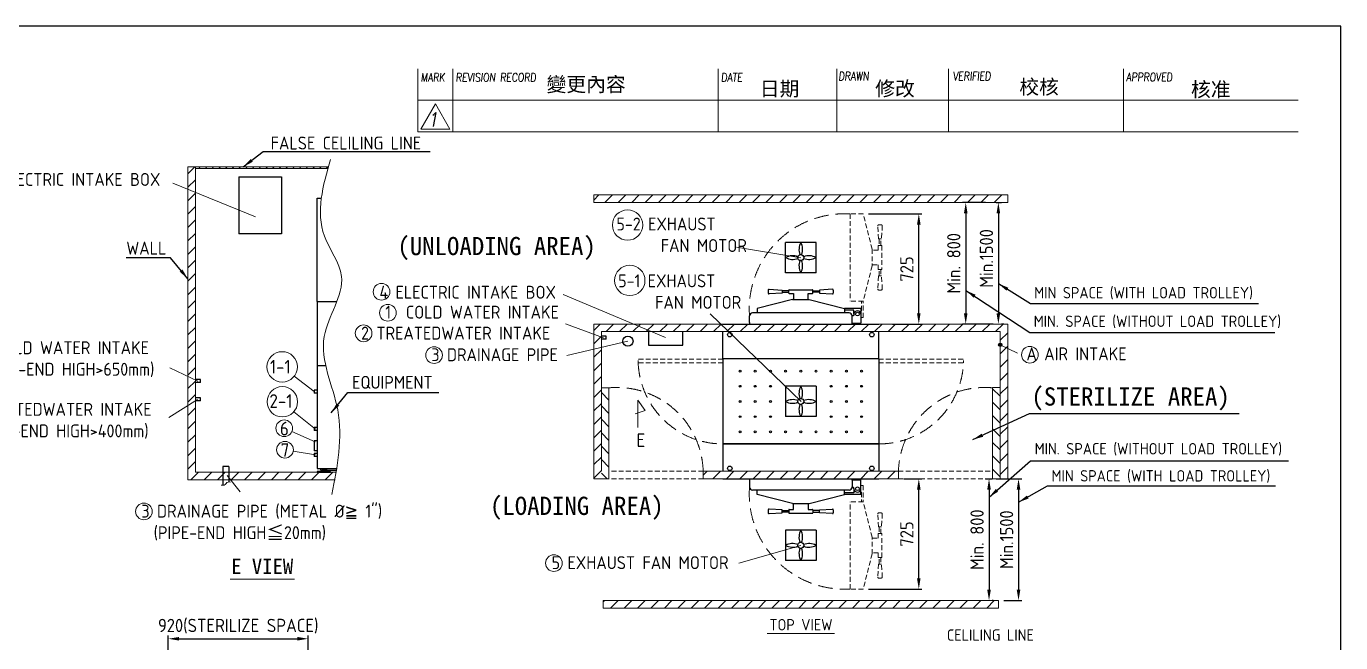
# Model space of a CAD drawing. Header units: millimetres. Extents: x -215875 to 13478, y -2277 to 9476.
# Drawn here: x 4828 to 13478, y 5417 to 9476 of the extents above; entities that cross this region are included whole.
import ezdxf

# ---------------------------------------------------------------- set-up
doc = ezdxf.new("R2010")
doc.units = ezdxf.units.MM
doc.header["$MEASUREMENT"] = 0
for name, pattern in [('CENTER2', [28.575, 19.05, -3.175, 3.175, -3.175]), ('HIDDEN', [9.525, 6.35, -3.175]), ('HIDDEN2', [4.7625, 3.175, -1.5875])]:
    doc.linetypes.add(name, pattern=pattern)
doc.layers.get('0').update_dxf_attribs({"lineweight": 25})
for name, color, linetype, lineweight in [('D', 3, 'Continuous', 13), ('F', 7, 'Continuous', 15), ('H', 2, 'HIDDEN', 15), ('HIDDEN', 2, 'HIDDEN2', 9), ('S', 4, 'Continuous', 15), ('T', 4, 'Continuous', 15)]:
    doc.layers.add(name, color=color, linetype=linetype, lineweight=lineweight)
doc.styles.get("Standard").update_dxf_attribs({"font": 'KAIU.TTF'})
doc.styles.add('STU25', font='isocp2.shx')
doc.styles.add('Text', font='romans.shx', dxfattribs={"width": 0.8, "oblique": 10})
doc.dimstyles.new('STU25', dxfattribs={"dimscale": 35, "dimtxt": 2.5, "dimasz": 2, "dimexe": 0.6, "dimexo": 1, "dimgap": 1, "dimtad": 1, "dimdsep": 46, "dimtxsty": 'STU25', "dimcen": 2, "dimazin": 2, "dimtfac": 1, "dimtmove": 0, "dimatfit": 3, "dimfxl": 0, "dimtolj": 1, "dimtzin": 0, "dimarcsym": 0})
doc.dimstyles.new('STU25$7', dxfattribs={"dimscale": 35, "dimtxt": 2.5, "dimasz": 2, "dimexe": 1.25, "dimexo": 0.625, "dimgap": 1, "dimtad": 0, "dimdec": 4, "dimdsep": 46, "dimtxsty": 'STU25', "dimcen": 2.5, "dimazin": 2, "dimtfac": 1, "dimtdec": 4, "dimtmove": 0, "dimatfit": 3, "dimfxl": 0, "dimtolj": 1, "dimtzin": 0, "dimarcsym": 0})

# ---------------------------------------------------------------- blocks, each defined once
blk = doc.blocks.new('*D11')
at = {"layer": 'D', "color": 0, "lineweight": -2}
for p, q in [((11209.9, 6495.3), (11378.7, 6495.3)), ((11357.7, 6425.3), (11357.7, 5765.3)), ((11259.9, 5695.3), (11378.7, 5695.3))]:
    blk.add_line(p, q, dxfattribs=at)
at = {"layer": 'D', "color": 0}
for points in [[(11369.4, 6425.3), (11346, 6425.3), (11357.7, 6495.3)], [(11346, 5765.3), (11369.4, 5765.3), (11357.7, 5695.3)]]:
    blk.add_solid(points, dxfattribs=at)
at = {"layer": 'Defpoints', "color": 0}
for p in [(11174.9, 6495.3), (11224.9, 5695.3), (11357.7, 5695.3)]:
    blk.add_point(p, dxfattribs=at)
at = {"layer": 'D', "color": 0, "insert": (11279, 6095.3), "char_height": 87.5, "attachment_point": 5, "rotation": 90, "style": 'STU25'}
blk.add_mtext('\\A1;{\\Fisocp2.shx;Min.1500}', dxfattribs=at)
blk = doc.blocks.new('*D12')
at = {"layer": 'D', "color": 0, "lineweight": -2}
for p, q in [((11140, 6495.3), (11184.5, 6495.3)), ((11163.5, 6425.3), (11163.5, 5765.3)), ((11190, 5695.3), (11184.5, 5695.3))]:
    blk.add_line(p, q, dxfattribs=at)
at = {"layer": 'D', "color": 0}
for points in [[(11175.2, 6425.3), (11151.8, 6425.3), (11163.5, 6495.3)], [(11151.8, 5765.3), (11175.2, 5765.3), (11163.5, 5695.3)]]:
    blk.add_solid(points, dxfattribs=at)
at = {"layer": 'Defpoints', "color": 0}
for p in [(11105, 6495.3), (11155, 5695.3), (11163.5, 5695.3)]:
    blk.add_point(p, dxfattribs=at)
at = {"layer": 'D', "color": 0, "insert": (11084.8, 6095.3), "char_height": 87.5, "attachment_point": 5, "rotation": 90, "style": 'STU25'}
blk.add_mtext('\\A1;{\\Fisocp2.shx;Min. 800}', dxfattribs=at)
blk = doc.blocks.new('*D13')
at = {"layer": 'D', "color": 0, "lineweight": -2}
for p, q in [((11209.9, 8315.3), (11246, 8315.3)), ((11225, 8245.3), (11225, 7585.3)), ((11259.9, 7515.3), (11246, 7515.3))]:
    blk.add_line(p, q, dxfattribs=at)
at = {"layer": 'D', "color": 0}
for points in [[(11236.6, 8245.3), (11213.3, 8245.3), (11225, 8315.3)], [(11213.3, 7585.3), (11236.6, 7585.3), (11225, 7515.3)]]:
    blk.add_solid(points, dxfattribs=at)
at = {"layer": 'Defpoints', "color": 0}
for p in [(11174.9, 8315.3), (11224.9, 7515.3), (11225, 7515.3)]:
    blk.add_point(p, dxfattribs=at)
at = {"layer": 'D', "color": 0, "insert": (11146.2, 7947.3), "char_height": 87.5, "attachment_point": 5, "rotation": 90, "style": 'STU25'}
blk.add_mtext('\\A1;{\\Fisocp2.shx;Min.1500}', dxfattribs=at)
blk = doc.blocks.new('*D14')
at = {"layer": 'D', "color": 0, "lineweight": -2}
for p, q in [((11139.9, 8315.3), (10989.2, 8315.3)), ((11010.2, 8245.3), (11010.2, 7585.3)), ((11189.9, 7515.3), (10989.2, 7515.3))]:
    blk.add_line(p, q, dxfattribs=at)
at = {"layer": 'D', "color": 0}
for points in [[(11021.9, 8245.3), (10998.6, 8245.3), (11010.2, 8315.3)], [(10998.6, 7585.3), (11021.9, 7585.3), (11010.2, 7515.3)]]:
    blk.add_solid(points, dxfattribs=at)
at = {"layer": 'Defpoints', "color": 0}
for p in [(11174.9, 8315.3), (11010.2, 7515.3), (11224.9, 7515.3)]:
    blk.add_point(p, dxfattribs=at)
at = {"layer": 'D', "color": 0, "insert": (10931.5, 7915.3), "char_height": 87.5, "attachment_point": 5, "rotation": 90, "style": 'STU25'}
blk.add_mtext('\\A1;{\\Fisocp2.shx;Min. 800}', dxfattribs=at)
blk = doc.blocks.new('*D19')
at = {"layer": 'D', "color": 0, "lineweight": -2}
for p, q in [((5762.4, 5159.9), (5762.4, 5463.7)), ((6682.4, 5159.9), (6682.4, 5463.7)), ((5832.4, 5442.7), (6612.4, 5442.7))]:
    blk.add_line(p, q, dxfattribs=at)
at = {"layer": 'D', "color": 0}
for points in [[(5832.4, 5454.4), (5832.4, 5431.1), (5762.4, 5442.7)], [(6612.4, 5431.1), (6612.4, 5454.4), (6682.4, 5442.7)]]:
    blk.add_solid(points, dxfattribs=at)
at = {"layer": 'Defpoints', "color": 0}
for p in [(6682.4, 5442.7), (5762.4, 5124.9), (6682.4, 5124.9)]:
    blk.add_point(p, dxfattribs=at)
at = {"layer": 'D', "color": 0, "insert": (6222.4, 5526.1), "char_height": 87.5, "attachment_point": 5, "style": 'STU25'}
blk.add_mtext('\\A1;{\\Fisocp2.shx;920(STERILIZE SPACE)}', dxfattribs=at)
blk = doc.blocks.new('*D20')
at = {"layer": 'D', "color": 0, "lineweight": -2}
for p, q in [((10602.4, 6495.3), (10722.4, 6495.3)), ((10701.4, 5840.3), (10701.4, 6425.3)), ((10370.5, 5770.3), (10722.4, 5770.3))]:
    blk.add_line(p, q, dxfattribs=at)
at = {"layer": 'D', "color": 0}
for points in [[(10713, 6425.3), (10689.7, 6425.3), (10701.4, 6495.3)], [(10689.7, 5840.3), (10713, 5840.3), (10701.4, 5770.3)]]:
    blk.add_solid(points, dxfattribs=at)
at = {"layer": 'Defpoints', "color": 0}
for p in [(10567.4, 6495.3), (10701.4, 6495.3), (10335.5, 5770.3)]:
    blk.add_point(p, dxfattribs=at)
at = {"layer": 'D', "color": 0, "insert": (10622.6, 6132.8), "char_height": 87.5, "attachment_point": 5, "rotation": 90, "style": 'STU25'}
blk.add_mtext('\\A1;725', dxfattribs=at)
blk = doc.blocks.new('*D21')
at = {"layer": 'D', "color": 0, "lineweight": -2}
for p, q in [((10370.5, 8240.3), (10722.4, 8240.3)), ((10701.4, 7585.3), (10701.4, 8170.3)), ((10529.2, 7515.3), (10722.4, 7515.3))]:
    blk.add_line(p, q, dxfattribs=at)
at = {"layer": 'D', "color": 0}
for points in [[(10713, 8170.3), (10689.7, 8170.3), (10701.4, 8240.3)], [(10689.7, 7585.3), (10713, 7585.3), (10701.4, 7515.3)]]:
    blk.add_solid(points, dxfattribs=at)
at = {"layer": 'Defpoints', "color": 0}
for p in [(10335.5, 8240.3), (10701.4, 8240.3), (10494.2, 7515.3)]:
    blk.add_point(p, dxfattribs=at)
at = {"layer": 'D', "color": 0, "insert": (10622.6, 7877.8), "char_height": 87.5, "attachment_point": 5, "rotation": 90, "style": 'STU25'}
blk.add_mtext('\\A1;725', dxfattribs=at)

msp = doc.modelspace()

# ---------------------------------------------------------------- hatches: boundary and pattern name
msp.add_hatch(color=256).paths.add_polyline_path([(11226.619, 7378.584, 1), (11248.14, 7378.584, 1)])
at = {"layer": 'H', "ltscale": 5}
h = msp.add_hatch(dxfattribs=at)
h.set_pattern_fill('ANSI31', color=256, scale=500, style=0)
h.set_pattern_definition([(45, (223948.36, 22649.314), (-44.194174, 44.194174), [])])
h.paths.add_polyline_path([(5941.215, 6540.148), (5941.215, 8540.148), (5941.215, 8550.148), (5891.215, 8550.148), (5891.215, 6490.148), (6859.492, 6490.148), (6869.444, 6540.148)])
at = {"layer": 'H'}
h = msp.add_hatch(dxfattribs=at)
h.set_pattern_fill('ANSI31', color=256, scale=250, angle=90, style=0)
h.set_pattern_definition([(135, (229203.016, 18919.614), (-22.097087, -22.097087), [])])
edge = h.paths.add_edge_path()
edge.add_spline(control_points=[(6813.606, 8540.148), (6814.116, 8543.481), (6814.629, 8546.814), (6815.145, 8550.148)], knot_values=[84.74449418, 84.74449418, 84.74449418, 84.74449418, 94.74380875, 94.74380875, 94.74380875, 94.74380875], degree=3, periodic=0)
edge.add_line((6815.145, 8550.148), (5941.215, 8550.148))
edge.add_line((5941.215, 8550.148), (5941.215, 8540.148))
edge.add_line((5941.215, 8540.148), (6813.606, 8540.148))
at = {"layer": 'H', "ltscale": 5}
h = msp.add_hatch(dxfattribs=at)
h.set_pattern_fill('ANSI31', color=256, scale=500, style=0)
h.set_pattern_definition([(45, (-118.074, -17143.116), (-44.19417, 44.19417), [])])
edge = h.paths.add_edge_path()
edge.add_line((11287.38, 8315.301), (11287.38, 8365.301))
edge.add_line((8562.38, 8365.301), (11287.38, 8365.301))
edge.add_line((8562.38, 8315.301), (8562.38, 8365.301))
edge.add_line((8562.38, 8315.301), (11287.38, 8315.301))
h = msp.add_hatch(dxfattribs=at)
h.set_pattern_fill('ANSI31', color=256, scale=500, style=0)
h.set_pattern_definition([(45, (214526.583, 33832.21), (-44.194174, 44.194174), [])])
h.paths.add_polyline_path([(11287.38, 6495.301), (11287.38, 7515.301), (10437.38, 7515.301), (9412.38, 7515.301), (8562.38, 7515.301), (8562.38, 6495.301), (8612.38, 6495.301), (8612.38, 6545.301), (8612.38, 7095.301), (8612.38, 7465.301), (11237.38, 7465.301), (11237.38, 7389.345, -0.41421356), (11248.14, 7378.584, -0.41421356), (11237.38, 7367.823), (11237.38, 6545.301), (11237.38, 6495.301)])
h = msp.add_hatch(dxfattribs=at)
h.set_pattern_fill('ANSI31', color=256, scale=500, angle=90, style=0)
h.set_pattern_definition([(135, (-180.574, -17023.116), (-44.19417, -44.19417), [])])
h.paths.add_polyline_path([(8612.38, 6545.301), (8612.38, 6495.301), (8662.38, 6495.301), (8662.38, 7095.301), (8612.38, 7095.301)])
h = msp.add_hatch(dxfattribs=at)
h.set_pattern_fill('ANSI31', color=256, scale=500, angle=90, style=0)
h.set_pattern_definition([(135, (-55.574, -17023.116), (-44.19417, -44.19417), [])])
h.paths.add_polyline_path([(11237.38, 7096.385), (11187.38, 7096.385), (11187.38, 6495.301), (11237.38, 6495.301), (11237.38, 6545.301)])
h = msp.add_hatch(dxfattribs=at)
h.set_pattern_fill('ANSI31', color=256, scale=500, style=0)
h.set_pattern_definition([(45, (-118.074, -17023.116), (-44.19417, 44.19417), [])])
edge = h.paths.add_edge_path()
edge.add_line((9282.38, 6545.301), (10567.38, 6545.301))
edge.add_line((10567.38, 6545.301), (10567.38, 6495.301))
edge.add_line((9282.38, 6495.301), (10567.38, 6495.301))
edge.add_line((9282.38, 6495.301), (9282.38, 6545.301))
h = msp.add_hatch(dxfattribs=at)
h.set_pattern_fill('ANSI31', color=256, scale=500, style=0)
h.set_pattern_definition([(45, (-118.074, -17023.116), (-44.19417, 44.19417), [])])
edge = h.paths.add_edge_path()
edge.add_line((8624.88, 5695.301), (8624.88, 5645.301))
edge.add_line((8624.88, 5645.301), (11224.88, 5645.301))
edge.add_line((11224.88, 5695.301), (11224.88, 5645.301))
edge.add_line((8624.88, 5695.301), (11224.88, 5695.301))

# ---------------------------------------------------------------- linework, layer by layer
for p, q in [((6226.579, 8483.86), (6226.579, 8109.99)), ((6741.215, 7663.148), (6741.215, 8343.148)), ((6741.215, 8343.148), (6769.362, 8343.148)), ((9824.88, 7852.801), (9824.88, 8052.801)), ((10024.88, 8052.801), (9824.88, 8052.801)), ((10024.88, 7852.801), (10024.88, 8052.801)), ((10024.88, 7852.801), (9824.88, 7852.801)), ((9715.892, 7743.751), (9802.892, 7739.251)), ((9802.892, 7718.251), (9715.892, 7713.751)), ((9802.892, 7739.251), (9802.892, 7718.251)), ((9846.13, 7733.501), (9802.892, 7733.501)), ((9802.892, 7724.001), (9846.13, 7724.001)), ((9846.13, 7718.251), (9846.13, 7739.251)), ((9847.13, 7740.251), (10002.63, 7740.251)), ((9847.13, 7717.251), (9877.38, 7717.251)), ((9877.38, 7717.251), (9877.38, 7677.501)), ((9972.38, 7717.251), (10002.63, 7717.251)), ((9972.38, 7677.501), (9972.38, 7717.251)), ((10003.63, 7718.251), (10003.63, 7739.251)), ((10003.63, 7733.501), (10046.867, 7733.501)), ((10046.867, 7724.001), (10003.63, 7724.001)), ((10133.867, 7743.751), (10046.867, 7739.251)), ((10046.867, 7739.251), (10046.867, 7718.251)), ((10046.867, 7718.251), (10133.867, 7713.751)), ((6741.215, 7663.148), (6741.215, 7243.148)), ((6741.215, 7663.148), (6871.147, 7663.148)), ((9869.88, 7677.501), (9638.18, 7618.464)), ((9638.18, 7618.464), (9638.18, 7588.301)), ((9869.88, 7677.501), (9979.88, 7677.501)), ((9979.88, 7677.501), (10211.58, 7618.464)), ((10211.58, 7618.464), (10211.58, 7588.301)), ((10319.88, 7617.301), (10211.58, 7617.301)), ((10319.88, 7617.301), (10319.88, 7607.301)), ((9587.38, 7524.301), (9587.38, 7568.301)), ((10242.38, 7588.301), (9607.38, 7588.301)), ((10274.88, 7607.301), (10211.58, 7607.301)), ((10262.38, 7572.301), (10272.38, 7572.301)), ((10262.38, 7520.301), (10262.38, 7572.301)), ((10262.38, 7524.301), (10262.38, 7568.301)), ((10274.88, 7572.301), (10272.38, 7572.301)), ((10274.88, 7580.301), (10274.88, 7607.301)), ((10274.88, 7580.301), (10274.88, 7572.301)), ((10319.88, 7607.301), (10319.88, 7580.301)), ((10319.88, 7580.301), (10319.88, 7520.301)), ((9412.38, 7515.301), (10437.38, 7515.301)), ((9412.38, 7285.301), (9412.38, 7465.301)), ((10262.38, 7520.301), (10272.38, 7520.301)), ((10272.38, 7520.301), (10319.88, 7520.301)), ((10437.38, 7285.301), (10437.38, 7465.301)), ((10437.38, 7285.301), (9412.38, 7285.301)), ((9412.38, 7285.301), (9412.38, 6725.301)), ((10437.38, 7285.301), (9412.38, 7285.301)), ((10437.38, 7285.301), (10437.38, 6725.301)), ((6741.215, 7243.148), (6741.215, 6563.148)), ((6741.215, 7243.148), (6778.168, 7243.148)), ((6741.215, 7243.148), (6798.004, 7243.148)), ((9824.88, 7105.301), (9824.88, 6905.301)), ((10024.88, 7105.301), (9824.88, 7105.301)), ((10024.88, 7105.301), (10024.88, 6905.301)), ((6721.215, 7080.148), (6721.215, 7060.148)), ((6741.215, 7080.148), (6721.215, 7080.148)), ((6741.215, 7060.148), (6721.215, 7060.148)), ((10024.88, 6905.301), (9824.88, 6905.301)), ((6741.215, 6833.148), (6721.215, 6833.148)), ((6721.215, 6833.148), (6721.215, 6813.148)), ((6741.215, 6813.148), (6721.215, 6813.148)), ((6721.215, 6746.648), (6721.215, 6679.648)), ((6741.215, 6746.648), (6721.215, 6746.648)), ((6741.215, 6679.648), (6721.215, 6679.648)), ((6741.215, 6663.148), (6721.215, 6663.148)), ((6721.215, 6663.148), (6721.215, 6643.148)), ((9412.38, 6725.301), (10437.38, 6725.301)), ((9412.38, 6725.301), (9412.38, 6545.301)), ((10437.38, 6725.301), (9412.38, 6725.301)), ((10437.38, 6725.301), (10437.38, 6545.301)), ((6741.215, 6643.148), (6721.215, 6643.148)), ((6741.215, 6563.148), (6873.696, 6563.148)), ((6766.215, 6553.148), (6766.215, 6563.148)), ((6766.215, 6553.148), (6871.876, 6553.148)), ((6806.215, 6553.148), (6806.215, 6563.148)), ((9412.38, 6495.301), (10437.38, 6495.301)), ((10262.38, 6490.301), (10272.38, 6490.301)), ((10262.38, 6490.301), (10262.38, 6438.301)), ((10272.38, 6490.301), (10319.88, 6490.301)), ((10319.88, 6430.301), (10319.88, 6490.301)), ((9587.38, 6486.301), (9587.38, 6442.301)), ((10242.38, 6422.301), (9607.38, 6422.301)), ((9638.18, 6392.139), (9638.18, 6422.301)), ((10211.58, 6392.139), (10211.58, 6422.301)), ((10274.88, 6403.301), (10211.58, 6403.301)), ((10262.38, 6486.301), (10262.38, 6442.301)), ((10262.38, 6438.301), (10272.38, 6438.301)), ((10274.88, 6438.301), (10272.38, 6438.301)), ((10274.88, 6430.301), (10274.88, 6438.301)), ((10274.88, 6430.301), (10274.88, 6403.301)), ((10319.88, 6403.301), (10319.88, 6430.301)), ((10319.88, 6393.301), (10319.88, 6403.301)), ((9869.88, 6333.101), (9638.18, 6392.139)), ((9869.88, 6333.101), (9979.88, 6333.101)), ((9877.38, 6293.351), (9877.38, 6333.101)), ((9972.38, 6333.101), (9972.38, 6293.351)), ((9979.88, 6333.101), (10211.58, 6392.139)), ((10319.88, 6393.301), (10211.58, 6393.301)), ((9802.892, 6292.351), (9715.892, 6296.851)), ((9715.892, 6266.851), (9802.892, 6271.351)), ((9802.892, 6271.351), (9802.892, 6292.351)), ((9802.892, 6286.601), (9846.13, 6286.601)), ((9846.13, 6277.101), (9802.892, 6277.101)), ((9846.13, 6292.351), (9846.13, 6271.351)), ((9847.13, 6293.351), (9877.38, 6293.351)), ((9847.13, 6270.351), (10002.63, 6270.351)), ((9972.38, 6293.351), (10002.63, 6293.351)), ((10003.63, 6292.351), (10003.63, 6271.351)), ((10046.867, 6286.601), (10003.63, 6286.601)), ((10003.63, 6277.101), (10046.867, 6277.101)), ((10046.867, 6292.351), (10133.867, 6296.851)), ((10046.867, 6271.351), (10046.867, 6292.351)), ((10133.867, 6266.851), (10046.867, 6271.351)), ((9824.88, 6157.801), (9824.88, 5957.801)), ((10024.88, 6157.801), (9824.88, 6157.801)), ((10024.88, 6157.801), (10024.88, 5957.801)), ((10024.88, 5957.801), (9824.88, 5957.801))]:
    msp.add_line(p, q)
at = {"linetype": 'Continuous'}
for p, q in [((8644.755, 7435.017), (8612.38, 7435.017)), ((8644.755, 7415.017), (8612.38, 7415.017)), ((8644.755, 7415.017), (8644.755, 7435.017)), ((5973.59, 7150.148), (5941.215, 7150.148)), ((5973.59, 7130.148), (5941.215, 7130.148)), ((5973.59, 7130.148), (5973.59, 7150.148)), ((5973.59, 7030.148), (5941.215, 7030.148)), ((5973.59, 7010.148), (5941.215, 7010.148)), ((5973.59, 7010.148), (5973.59, 7030.148)), ((6161.215, 6577.265), (6121.215, 6577.265)), ((6121.215, 6577.265), (6121.215, 6454.008)), ((6161.215, 6577.265), (6161.215, 6475.841)), ((6830.715, 6543.148), (6741.715, 6543.148)), ((6741.715, 6543.148), (6741.715, 6540.148)), ((6741.715, 6540.148), (6830.715, 6540.148)), ((6799.494, 6553.148), (6772.936, 6553.148)), ((6772.936, 6553.148), (6772.936, 6543.148)), ((6779.576, 6553.148), (6779.576, 6543.148)), ((6792.855, 6553.148), (6792.855, 6543.148)), ((6799.494, 6543.148), (6799.494, 6553.148)), ((6830.715, 6540.148), (6830.715, 6543.148))]:
    msp.add_line(p, q, dxfattribs=at)
at = {"linetype": 'CENTER2'}
for p, q in [((6772.936, 6546.428), (6769.656, 6543.148)), ((6799.494, 6546.428), (6802.775, 6543.148))]:
    msp.add_line(p, q, dxfattribs=at)
at = {"linetype": 'Continuous'}
for points in [[(6226.579, 8483.86), (6506.786, 8483.86), (6506.786, 8109.99), (6226.579, 8109.99)], [(8922.823, 7465.301), (8922.823, 7375.704), (9147.531, 7375.704), (9147.531, 7465.301)]]:
    msp.add_lwpolyline(points, dxfattribs=at)
for centre, radius in [((9924.88, 7952.801), 20), ((9924.88, 7952.801), 20), ((9924.88, 7952.801), 20), ((9924.88, 7952.801), 20), ((10297.38, 7580.301), 12), ((10297.38, 7580.301), 12), ((9457.38, 7445.301), 15), ((10392.38, 7445.301), 15), ((8787.38, 7402.48), 33.5), ((11237.38, 7378.584), 10.761), ((9524.88, 7205.301), 6), ((9624.88, 7205.301), 6), ((9724.88, 7205.301), 6), ((9824.88, 7205.301), 6), ((9924.88, 7205.301), 6), ((10024.88, 7205.301), 6), ((10124.88, 7205.301), 6), ((10224.88, 7205.301), 6), ((10324.88, 7205.301), 6), ((9524.88, 7105.301), 6), ((9624.88, 7105.301), 6), ((9724.88, 7105.301), 6), ((10124.88, 7105.301), 6), ((10224.88, 7105.301), 6), ((10324.88, 7105.301), 6), ((9524.88, 7005.301), 6), ((9624.88, 7005.301), 6), ((9724.88, 7005.301), 6), ((9924.88, 7005.301), 20), ((9924.88, 7005.301), 20), ((9924.88, 7005.301), 20), ((9924.88, 7005.301), 20), ((10124.88, 7005.301), 6), ((10224.88, 7005.301), 6), ((10324.88, 7005.301), 6), ((9524.88, 6905.301), 6), ((9624.88, 6905.301), 6), ((9724.88, 6905.301), 6), ((10124.88, 6905.301), 6), ((10224.88, 6905.301), 6), ((10324.88, 6905.301), 6), ((9524.88, 6805.301), 6), ((9624.88, 6805.301), 6), ((9724.88, 6805.301), 6), ((9824.88, 6805.301), 6), ((9924.88, 6805.301), 6), ((10024.88, 6805.301), 6), ((10124.88, 6805.301), 6), ((10224.88, 6805.301), 6), ((10324.88, 6805.301), 6), ((9457.38, 6565.301), 15), ((10392.38, 6565.301), 15), ((10297.38, 6430.301), 12), ((10297.38, 6430.301), 12), ((9924.88, 6057.801), 20), ((9924.88, 6057.801), 20), ((9924.88, 6057.801), 20), ((9924.88, 6057.801), 20)]:
    msp.add_circle(centre, radius)
for centre, radius, start, end in [((10005.904, 8006.926), 93.11, 150.4818019, 201.9770324), ((9843.855, 8006.926), 93.11, 338.0229676, 29.5181981), ((9870.755, 7871.777), 93.11, 68.0229676, 119.5181981), ((9979.004, 7871.777), 93.11, 60.4818019, 111.9770324), ((9870.755, 8033.826), 93.11, 240.4818019, 291.9770324), ((10005.904, 7898.677), 93.11, 158.0229676, 209.5181981), ((9843.855, 7898.677), 93.11, 330.4818019, 21.9770324), ((9979.004, 8033.826), 93.11, 248.0229676, 299.5181981), ((9765.665, 7728.751), 55.773, 168.6471146, 191.3528854), ((9715.892, 7738.745), 5.007, 84.0781277, 168.6471146), ((9715.892, 7718.758), 5.007, 191.3528854, 270), ((9847.13, 7739.251), 1, 90, 180), ((9847.13, 7718.251), 1, 180, 270), ((10002.63, 7739.251), 1, 0, 90), ((10002.63, 7718.251), 1, 270, 0), ((10133.867, 7738.745), 5.007, 11.3528854, 95.9218723), ((10133.867, 7718.758), 5.007, 270, 348.6471146), ((10084.095, 7728.751), 55.773, 348.6471146, 11.3528854), ((9607.38, 7568.301), 20, 90, 180), ((10242.38, 7568.301), 20, 0, 90), ((10297.38, 7580.301), 22.5, 0, 180), ((9607.38, 7524.301), 20, 180, 206.743684), ((10242.38, 7524.301), 20, 333.256316, 0), ((10005.904, 7059.426), 93.11, 150.4818019, 201.9770324), ((9843.855, 7059.426), 93.11, 338.0229676, 29.5181981), ((9870.755, 6924.277), 93.11, 68.0229676, 119.5181981), ((9979.004, 6924.277), 93.11, 60.4818019, 111.9770324), ((9870.755, 7086.326), 93.11, 240.4818019, 291.9770324), ((10005.904, 6951.177), 93.11, 158.0229676, 209.5181981), ((9843.855, 6951.177), 93.11, 330.4818019, 21.9770324), ((9979.004, 7086.326), 93.11, 248.0229676, 299.5181981), ((9607.38, 6486.301), 20, 153.256316, 180), ((10242.38, 6486.301), 20, 0, 26.743684), ((9607.38, 6442.301), 20, 180, 270), ((10242.38, 6442.301), 20, 270, 0), ((10297.38, 6430.301), 22.5, 180, 0), ((9765.665, 6281.851), 55.773, 168.6471146, 191.3528854), ((9715.892, 6291.845), 5.007, 90, 168.6471146), ((9715.892, 6271.858), 5.007, 191.3528854, 275.9218723), ((9847.13, 6292.351), 1, 90, 180), ((9847.13, 6271.351), 1, 180, 270), ((10002.63, 6292.351), 1, 0, 90), ((10002.63, 6271.351), 1, 270, 0), ((10133.867, 6271.858), 5.007, 264.0781277, 348.6471146), ((10133.867, 6291.845), 5.007, 11.3528854, 90), ((10084.095, 6281.851), 55.773, 348.6471146, 11.3528854), ((10005.904, 6111.926), 93.11, 150.4818019, 201.9770324), ((9843.855, 6111.926), 93.11, 338.0229676, 29.5181981), ((9870.755, 5976.777), 93.11, 68.0229676, 119.5181981), ((9870.755, 6138.826), 93.11, 240.4818019, 291.9770324), ((9979.004, 5976.777), 93.11, 60.4818019, 111.9770324), ((9979.004, 6138.826), 93.11, 248.0229676, 299.5181981), ((10005.904, 6003.677), 93.11, 158.0229676, 209.5181981), ((9843.855, 6003.677), 93.11, 330.4818019, 21.9770324)]:
    msp.add_arc(centre, radius, start, end)
at = {"layer": 'D'}
for p, q in [((6335.274, 8220.202), (5791.682, 8443.658)), ((9502.504, 8020.448), (9925.799, 7951.866)), ((8361.728, 7709.568), (9034.262, 7427.546)), ((9926.818, 7004.576), (9328.172, 7581.744)), ((8627.08, 7424.619), (8376.727, 7516.654)), ((11237.38, 7378.584), (11351.088, 7324.475)), ((5772.481, 7227.087), (5955.754, 7138.416)), ((6590.601, 7171.739), (6721.215, 7070.148)), ((5955.271, 7018.98), (5766.796, 6899.102)), ((8852.951, 7013.932), (8900.379, 6946.412)), ((8852.951, 6833.932), (8852.951, 7013.932)), ((6588.694, 6937.823), (6729.973, 6823.148)), ((8835.656, 6923.932), (8900.379, 6946.412)), ((6575.654, 6806.505), (6729.207, 6738.545)), ((6584.413, 6678.298), (6731.606, 6653.015)), ((6150.59, 6517.674), (6235.87, 6411.372)), ((11237.38, 6545.301), (11237.38, 6495.301)), ((9924.88, 6057.801), (9517.225, 5940.877)), ((6170.199, 5835.204), (6593.851, 5835.204)), ((9703.683, 5476.874), (10146.076, 5476.874))]:
    msp.add_line(p, q, dxfattribs=at)
at = {"layer": 'D', "linetype": 'Continuous'}
msp.add_line((8787.38, 7402.48), (8384.55, 7308.07), dxfattribs=at)
at = {"layer": 'D'}
for centre, radius in [((8784.848, 8167.083), 100), ((8799.347, 7802.284), 100), ((7165.583, 7727.765), 55), ((7207.313, 7589.239), 55), ((7047.752, 7454.116), 55), ((7511.122, 7310.625), 55), ((11432.395, 7313.212), 55), ((6511.666, 7233.134), 100), ((6513.075, 7003.259), 100), ((6525.359, 6828.764), 55), ((6530.206, 6687.609), 55), ((5601.899, 6281.279), 55), ((8300.236, 5940.703), 55)]:
    msp.add_circle(centre, radius, dxfattribs=at)
msp.add_spline([(6110.552, 6455.148), (6128.88, 6455.148), (6155.286, 6475.017), (6170.508, 6475.017)], degree=3, dxfattribs=at)
at = {"layer": 'Defpoints', "color": 6}
msp.add_lwpolyline([(0, 9476), (0, 0), (13478, 0), (13478, 9476)], close=True, dxfattribs=at)
at = {"layer": 'F'}
msp.add_line((7403.76, 9195.889), (7403.76, 8781.889), dxfattribs=at)
at = {"layer": 'F', "color": 7}
for p, q in [((7633.76, 9195.889), (7633.76, 8781.889)), ((9379.889, 8781.889), (9379.889, 9195.889)), ((10161.889, 8781.889), (10161.889, 9195.889)), ((10897.889, 8781.889), (10897.889, 9195.889)), ((12047.889, 8781.889), (12047.889, 9195.889)), ((13197.889, 8988.889), (7403.76, 8988.889)), ((7403.76, 8781.889), (13197.889, 8781.889))]:
    msp.add_line(p, q, dxfattribs=at)
msp.add_lwpolyline([(7520.514, 8964.955), (7424.945, 8799.426), (7616.082, 8799.426)], close=True, dxfattribs=at)
at = {"layer": 'H', "ltscale": 5}
for p, q in [((10335.542, 8240.301), (10249.38, 8240.301)), ((10249.38, 8240.301), (10249.38, 7666.901)), ((10394.58, 8008.601), (10335.542, 8240.301)), ((10435.33, 8075.589), (10430.83, 8162.589)), ((10460.83, 8162.589), (10456.33, 8075.589)), ((10456.33, 8075.589), (10435.33, 8075.589)), ((10441.08, 8075.589), (10441.08, 8032.351)), ((10450.58, 8032.351), (10450.58, 8075.589)), ((10394.58, 8008.601), (10394.58, 7898.601)), ((10434.33, 8001.101), (10394.58, 8001.101)), ((10434.33, 8031.351), (10434.33, 8001.101)), ((10435.33, 8032.351), (10456.33, 8032.351)), ((10457.33, 8031.351), (10457.33, 7875.851)), ((10394.58, 7898.601), (10335.542, 7666.901)), ((10394.58, 7906.101), (10434.33, 7906.101)), ((10434.33, 7906.101), (10434.33, 7875.851)), ((10435.33, 7874.851), (10456.33, 7874.851)), ((10441.08, 7831.614), (10441.08, 7874.851)), ((10450.58, 7874.851), (10450.58, 7831.614)), ((10435.33, 7831.614), (10430.83, 7744.614)), ((10456.33, 7831.614), (10435.33, 7831.614)), ((10460.83, 7744.614), (10456.33, 7831.614)), ((10335.542, 7666.901), (10249.38, 7666.901)), ((10324.38, 7602.801), (10324.38, 7666.901)), ((10334.38, 7557.801), (10334.38, 7666.901)), ((9412.38, 7284.301), (8854.38, 7284.301)), ((10437.38, 7284.301), (10995.38, 7284.301)), ((9412.38, 7259.301), (8854.38, 7259.301)), ((10437.38, 7259.301), (10995.38, 7259.301)), ((9282.38, 6545.301), (8662.38, 6545.301)), ((9282.38, 6495.301), (8662.38, 6495.301)), ((10567.38, 6545.301), (11187.38, 6545.301)), ((10567.38, 6495.301), (11187.38, 6495.301)), ((10324.38, 6407.801), (10324.38, 6343.701)), ((10334.38, 6452.801), (10334.38, 6343.701)), ((10335.542, 6343.701), (10249.38, 6343.701)), ((10249.38, 5770.301), (10249.38, 6343.701)), ((10394.58, 6112.001), (10335.542, 6343.701)), ((10435.33, 6178.989), (10430.83, 6265.989)), ((10460.83, 6265.989), (10456.33, 6178.989)), ((10456.33, 6178.989), (10435.33, 6178.989)), ((10441.08, 6178.989), (10441.08, 6135.751)), ((10450.58, 6135.751), (10450.58, 6178.989)), ((10394.58, 6002.001), (10394.58, 6112.001)), ((10394.58, 6104.501), (10434.33, 6104.501)), ((10434.33, 6104.501), (10434.33, 6134.751)), ((10435.33, 6135.751), (10456.33, 6135.751)), ((10457.33, 5979.251), (10457.33, 6134.751)), ((10394.58, 6002.001), (10335.542, 5770.301)), ((10434.33, 6009.501), (10394.58, 6009.501)), ((10434.33, 5979.251), (10434.33, 6009.501)), ((10435.33, 5978.251), (10456.33, 5978.251)), ((10441.08, 5935.014), (10441.08, 5978.251)), ((10450.58, 5978.251), (10450.58, 5935.014)), ((10435.33, 5935.014), (10430.83, 5848.014)), ((10456.33, 5935.014), (10435.33, 5935.014)), ((10460.83, 5848.014), (10456.33, 5935.014)), ((10335.542, 5770.301), (10249.38, 5770.301))]:
    msp.add_line(p, q, dxfattribs=at)
at = {"layer": 'H', "ltscale": 15}
for centre, radius, start, end in [((10212.886, 7614.177), 627.187, 86.664317, 184.1946741), ((9412.38, 7284.301), 558.56, 182.5652997, 270), ((10437.38, 7284.301), 558.56, 270, 357.4347003), ((8714.033, 6529.041), 568.611, 1.7478929, 95.2120552), ((11136.564, 6528.13), 569.443, 84.8802404, 178.2720171), ((10212.886, 6396.425), 627.187, 175.8053259, 273.335683)]:
    msp.add_arc(centre, radius, start, end, dxfattribs=at)
at = {"layer": 'H', "ltscale": 5}
for centre, radius, start, end in [((10435.836, 8162.589), 5.007, 101.3528854, 180), ((10445.83, 8112.816), 55.773, 78.6471146, 101.3528854), ((10455.823, 8162.589), 5.007, 354.0781277, 78.6471146), ((10435.33, 8031.351), 1, 90, 180), ((10456.33, 8031.351), 1, 0, 90), ((10435.33, 7875.851), 1, 180, 270), ((10456.33, 7875.851), 1, 270, 0), ((10435.836, 7744.614), 5.007, 180, 258.6471146), ((10445.83, 7794.386), 55.773, 258.6471146, 281.3528854), ((10455.823, 7744.614), 5.007, 281.3528854, 5.9218723), ((10435.836, 6265.989), 5.007, 101.3528854, 180), ((10445.83, 6216.216), 55.773, 78.6471146, 101.3528854), ((10455.823, 6265.989), 5.007, 354.0781277, 78.6471146), ((10435.33, 6134.751), 1, 90, 180), ((10456.33, 6134.751), 1, 0, 90), ((10435.33, 5979.251), 1, 180, 270), ((10456.33, 5979.251), 1, 270, 0), ((10435.836, 5848.014), 5.007, 180, 258.6471146), ((10445.83, 5897.786), 55.773, 258.6471146, 281.3528854), ((10455.823, 5848.014), 5.007, 281.3528854, 5.9218723)]:
    msp.add_arc(centre, radius, start, end, dxfattribs=at)
at = {"layer": 'HIDDEN', "ltscale": 5}
for p, q in [((10319.88, 7602.801), (10324.38, 7602.801)), ((10334.38, 7557.801), (10319.88, 7557.801)), ((8854.38, 7259.301), (8854.38, 7284.301)), ((10995.38, 7259.301), (10995.38, 7284.301)), ((10334.38, 6452.801), (10319.88, 6452.801)), ((10319.88, 6407.801), (10324.38, 6407.801))]:
    msp.add_line(p, q, dxfattribs=at)
at = {"layer": 'S', "linetype": 'Continuous'}
for p, q in [((5891.215, 6490.148), (5891.215, 8550.148)), ((6815.145, 8550.148), (5891.215, 8550.148)), ((5941.215, 6540.148), (5941.215, 8540.148)), ((6813.606, 8540.148), (5941.215, 8540.148)), ((8562.38, 7515.301), (8562.38, 6495.301)), ((8562.38, 7515.301), (11287.38, 7515.301)), ((8612.38, 7465.301), (8612.38, 7095.301)), ((8612.38, 7465.301), (11237.38, 7465.301)), ((11237.38, 7465.301), (11237.38, 6545.301)), ((11287.38, 7515.301), (11287.38, 6495.301)), ((5891.215, 6490.148), (6859.492, 6490.148)), ((5941.215, 6540.148), (6869.444, 6540.148)), ((8662.38, 6495.301), (8562.38, 6495.301)), ((9282.38, 6545.301), (10567.38, 6545.301)), ((9282.38, 6495.301), (10567.38, 6495.301)), ((11187.38, 6495.301), (11287.38, 6495.301))]:
    msp.add_line(p, q, dxfattribs=at)
at = {"layer": 'S'}
for p, q in [((5941.215, 8550.148), (5941.215, 8540.148)), ((8562.38, 8365.301), (11287.38, 8365.301)), ((8562.38, 8315.301), (8562.38, 8365.301)), ((8562.38, 8315.301), (11287.38, 8315.301)), ((11287.38, 8315.301), (11287.38, 8365.301)), ((8612.38, 7095.301), (8612.38, 6545.301)), ((8662.38, 7095.301), (8612.38, 7095.301)), ((8662.38, 6495.301), (8662.38, 7095.301)), ((11187.38, 6495.301), (11187.38, 7096.385)), ((11187.38, 7096.385), (11237.38, 7096.385)), ((9282.38, 6495.301), (9282.38, 6545.301)), ((10567.38, 6545.301), (10567.38, 6495.301)), ((8624.88, 5695.301), (11224.88, 5695.301)), ((8624.88, 5695.301), (8624.88, 5645.301)), ((8624.88, 5645.301), (11224.88, 5645.301)), ((11224.88, 5695.301), (11224.88, 5645.301))]:
    msp.add_line(p, q, dxfattribs=at)
msp.add_spline([(6829.674, 8599.448), (6789.797, 8094.61), (6901.934, 7829.313), (6788.515, 7433.546), (6877.175, 6949.301), (6838.293, 6391.963)], degree=3, dxfattribs=at)

# ---------------------------------------------------------------- texts
at = {"layer": 'D', "style": 'STU25'}
for s, p in [('1-1', (6431.122, 7189.062)), ('2-1', (6428.193, 6963.099)), ('6', (6497.139, 6781.838)), ('7', (6501.986, 6640.683))]:
    msp.add_text(s, height=90, dxfattribs=at).set_placement(p)
at = {"layer": 'D', "color": 11, "attachment_point": 1}
for s, insert, char_height in [('{\\Fisocp2.shx;\\C3;FALSE CELILING LINE}', (6435.862, 8749.541), 85), ('{\\Fisocp2.shx;\\C3;WALL}', (5485.935, 8057.34), 85), ('{\\C3;(UNLOADING AREA)}', (7269.891, 8088.757), 120), ('{\\Fisocp2.shx;\\C3;MIN SPACE (WITH LOAD TROLLEY)}', (11461.09, 7759.062), 75), ('{\\Fisocp2.shx;\\C3;MIN. SPACE (WITHOUT LOAD TROLLEY)}', (11457.531, 7570.97), 75), ('{\\Fisocp2.shx;\\C3;A AIR INTAKE}', (11409.567, 7361.415), 85), ('{\\Fisocp2.shx;\\C3;EQUIPMENT}', (6971.653, 7173.846), 85), ('{\\C3;(STERILIZE AREA)}', (11442.203, 7098.106), 120), ('{\\Fisocp2.shx;\\C3;MIN. SPACE (WITHOUT LOAD TROLLEY)}', (11463.945, 6731.576), 75), ('{\\Fisocp2.shx;\\C3;MIN SPACE (WITH LOAD TROLLEY)}', (11574.914, 6553.243), 75), ('{\\C3;(LOADING AREA)}', (7879.099, 6378.077), 120), ('E VIEW', (6175.908, 5970.257), 100), ('{\\Fisocp2.shx;TOP VIEW}', (9718.544, 5572.808), 75), ('{\\Fisocp.shx;\\C3;CELILING LINE}', (10886.573, 5504.4), 75)]:
    msp.add_mtext(s, dxfattribs=dict(at, insert=insert, char_height=char_height))
at = {"layer": 'D', "color": 11, "char_height": 85, "attachment_point": 1, "style": 'STU25'}
for s, insert in [('{\\C3;4 ELECTRIC INTAKE BOX}', (4548.504, 8509.93)), ('{{\\C3;5-2 EXHAUST \\P      FAN MOTOR}}', (8711.452, 8216.225)), ('{{\\C3;5-1 EXHAUST \\P     FAN MOTOR}}', (8723.001, 7842.081)), ('{\\C3;4 ELECTRIC INTAKE BOX}', (7151.756, 7767.125)), ('{\\C3;1  COLD WATER INTAKE}', (7190.462, 7635.862)), ('{\\C3;2 TREATEDWATER INTAKE}', (7030.901, 7497.834)), ('{{\\C3;1 COLD WATER INTAKE\\P(PIPE-END HIGH>650mm)}}', (4541.074, 7401.633)), ('{\\C3;3 DRAINAGE PIPE}', (7493.746, 7355.63)), ('{{\\C3;2 TREATEDWATER INTAKE\\P  (PIPE-END HIGH>400mm)}}', (4407.067, 6995.804)), ('{\\C3;3 DRAINAGE PIPE (METAL %%C\\f新細明體|b0|i0|c136|p18;≧\\Fisocp2.shx; 1")\\P\\f????|b0|i0|c136|p18; \\Fisocp2.shx; (PIPE-END HIGH\\f標楷體|b0|i0|c136|p65;≦\\Fisocp2.shx;20mm)}', (5585.527, 6325.553)), ('{\\C3;5 EXHAUST FAN MOTOR}', (8285.185, 5986.339))]:
    msp.add_mtext(s, dxfattribs=dict(at, insert=insert))
at = {"layer": 'D', "insert": (8843.415, 6795.024), "char_height": 90, "attachment_point": 1}
msp.add_mtext('{\\Fisocp2.shx;E}', dxfattribs=at)
at = {"layer": 'F', "color": 1, "lineweight": 15, "style": 'Text', "oblique": 5, "width": 0.8}
for s, p in [('DRAWN', (10172.662, 9119.856)), ('VERIFIED', (10925.498, 9119.741)), ('APPROVED', (12065.417, 9114.274)), ('MARK', (7424.104, 9111.573)), ('REVISION RECORD', (7654.104, 9111.573)), ('DATE', (9400.234, 9111.573))]:
    msp.add_text(s, height=55.2, dxfattribs=at).set_placement(p)
at = {"layer": 'F', "lineweight": -3}
for s, p in [('變更內容', (8251.524, 9045.655)), ('日期', (9654.799, 9017.166)), ('修改', (10414.51, 9017.699)), ('校核', (11362.778, 9029.019)), ('核准', (12492.649, 9012.362))]:
    msp.add_text(s, height=95.4842, dxfattribs=at).set_placement(p)
at = {"layer": 'T', "lineweight": 20, "style": 'Text', "oblique": 10, "width": 0.8}
msp.add_text('1', height=92, dxfattribs=at).set_placement((7470.972, 8815.825))

# ---------------------------------------------------------------- dimensions: what is measured, and where the dimension line sits
at = {"layer": 'D'}
for base, p1, p2, text, picture, middle in [((11010.241, 7515.301), (11174.88, 8315.301), (11224.88, 7515.301), '{\\Fisocp2.shx;Min. <>}', '*D14', (11010.241, 7915.301)), ((11224.965, 7515.301), (11174.88, 8315.301), (11224.88, 7515.301), '{\\Fisocp2.shx;Min.1500}', '*D13', (11224.965, 7947.275)), ((11163.506, 5695.301), (11105.039, 6495.301), (11155.039, 5695.301), '{\\Fisocp2.shx;Min. <>}', '*D12', (11163.506, 6095.301)), ((11357.716, 5695.301), (11174.88, 6495.301), (11224.88, 5695.301), '{\\Fisocp2.shx;Min.1500}', '*D11', (11357.716, 6095.301))]:
    dim = msp.add_linear_dim(base=base, p1=p1, p2=p2, angle=90, text=text, dimstyle='STU25', dxfattribs=at)
    dim.commit()
    dim.dimension.update_dxf_attribs({"geometry": picture, "text_midpoint": middle, "dimtype": 160})
for base, p1, p2, picture, middle in [((10701.362, 8240.301), (10494.177, 7515.301), (10335.542, 8240.301), '*D21', (10622.612, 7877.801)), ((10701.362, 6495.301), (10335.542, 5770.301), (10567.38, 6495.301), '*D20', (10622.612, 6132.801))]:
    dim = msp.add_linear_dim(base=base, p1=p1, p2=p2, angle=90, dimstyle='STU25', override={"dimlfac": 1}, dxfattribs=at)
    dim.commit()
    dim.dimension.update_dxf_attribs({"geometry": picture, "text_midpoint": middle})
dim = msp.add_linear_dim(base=(6682.426, 5442.749), p1=(5762.426, 5124.864), p2=(6682.426, 5124.864), text='{\\Fisocp2.shx;<>(STERILIZE SPACE)}', dimstyle='STU25', dxfattribs=at)
dim.commit()
dim.dimension.update_dxf_attribs({"geometry": '*D19', "text_midpoint": (6222.426, 5442.749), "dimtype": 160})

# ---------------------------------------------------------------- leaders
for points in [[(6255.773, 8550.148), (6386.388, 8650.767), (7485.752, 8650.767)], [(5891.215, 7812.694), (5776.845, 7950.486), (5484.104, 7950.486)], [(11010.241, 7736.706), (11432.445, 7460.402), (13044.713, 7460.402)], [(11224.965, 7781.404), (11436.749, 7650.477), (12936.256, 7650.477)], [(6834.893, 6930.91), (6943.455, 7063.88), (7542.955, 7063.88)], [(11056.601, 6754.089), (11429.923, 6926.107), (12808.718, 6926.107)], [(11163.506, 6374.26), (11436.095, 6613.85), (13134.109, 6613.85)], [(11357.716, 6342.078), (11548.494, 6448.852), (13048, 6448.852)]]:
    msp.add_leader(points, dimstyle='STU25$7', override={"dimgap": 1, "dimtad": 0}, dxfattribs=at)

doc.saveas('drawing.dxf')
